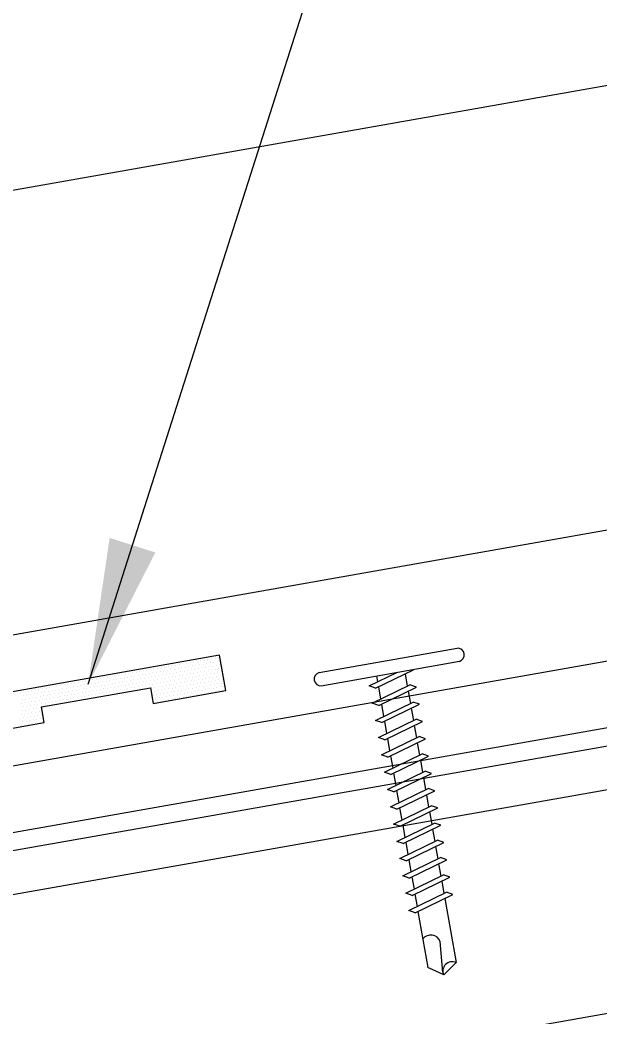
# Model space of a CAD drawing. Header units: inches. Extents: x -33163 to 19162, y -8858 to 30669.
# Drawn here: x -27958.461 to -27956.475, y -484.298 to -480.884 of the extents above; entities that cross this region are included whole.
import ezdxf

# ---------------------------------------------------------------- set-up
doc = ezdxf.new("R2010")
doc.units = ezdxf.units.IN
doc.layers.get('0').update_dxf_attribs({"color": 9, "lineweight": 0})
for name, color, linetype in [('20 - 7.2 PANEL', 5, 'Continuous'), ('FASTENER', 9, 'Continuous'), ('PURLIN', 1, 'Continuous'), ('SEALANT', 11, 'Continuous'), ('STLA', 12, 'Continuous'), ('TAPE', 9, 'Continuous'), ('TRIM', 4, 'Continuous')]:
    doc.layers.add(name, color=color, linetype=linetype)
doc.styles.add('TEXT', font='SIMPLEX.shx', dxfattribs={"width": 0.75, "height": 0.375})
doc.dimstyles.new('DETAIL$7', dxfattribs={"dimscale": 4, "dimtxt": 0.375, "dimasz": 0.125, "dimexe": 0.0625, "dimexo": 0.0625, "dimgap": 0.0625, "dimtad": 1, "dimdec": 4, "dimzin": 3, "dimdsep": 46, "dimlunit": 4, "dimtxsty": 'TEXT', "dimblk": 'ARCHTICK', "dimcen": 0.0625, "dimclrd": 7, "dimclre": 7, "dimclrt": 2, "dimadec": 0, "dimazin": 0, "dimtfac": 0.6, "dimtdec": 4, "dimtmove": 0, "dimatfit": 3, "dimfxl": 1, "dimfrac": 2, "dimtolj": 1, "dimtzin": 0, "dimarcsym": 0})

# ---------------------------------------------------------------- blocks, each defined once
blk = doc.blocks.new('sd3')
at = {"layer": 'FASTENER'}
for p, q in [((-0.24, 0.0822), (0.24, 0.0822)), ((-0.24, 0.0369), (0.24, 0.0369)), ((-0.0784, 0.0079), (0.0229, 0.0369)), ((-0.0582, -0.0035), (0.0798, 0.0359)), ((-0.0484, 0.0369), (-0.0484, 0.0165)), ((-0.0582, -0.0035), (-0.0784, 0.0079)), ((0.0497, 0.0273), (0.0497, -0.0155)), ((-0.0784, -0.0521), (0.0595, -0.0127)), ((-0.0582, -0.0636), (0.0798, -0.0242)), ((-0.0484, -0.0007), (-0.0484, -0.0435)), ((0.0497, -0.0328), (0.0497, -0.0756)), ((0.0798, -0.0242), (0.0595, -0.0127)), ((-0.0582, -0.0636), (-0.0784, -0.0521)), ((-0.0484, -0.0608), (-0.0484, -0.1036)), ((-0.0784, -0.1122), (0.0595, -0.0728)), ((-0.0582, -0.1236), (0.0798, -0.0843)), ((0.0497, -0.0928), (0.0497, -0.1357)), ((0.0798, -0.0843), (0.0595, -0.0728)), ((-0.0582, -0.1236), (-0.0784, -0.1122)), ((-0.0784, -0.1723), (0.0595, -0.1329)), ((-0.0484, -0.1208), (-0.0484, -0.1637)), ((0.0798, -0.1443), (0.0595, -0.1329)), ((-0.0582, -0.1837), (0.0798, -0.1443)), ((0.0497, -0.1529), (0.0497, -0.1958)), ((-0.0582, -0.1837), (-0.0784, -0.1723)), ((-0.0784, -0.2324), (0.0595, -0.193)), ((-0.0582, -0.2438), (0.0798, -0.2044)), ((-0.0484, -0.1809), (-0.0484, -0.2238)), ((0.0798, -0.2044), (0.0595, -0.193)), ((-0.0582, -0.2438), (-0.0784, -0.2324)), ((0.0497, -0.213), (0.0497, -0.2559)), ((-0.0784, -0.2925), (0.0595, -0.2531)), ((-0.0582, -0.3039), (0.0798, -0.2645)), ((-0.0484, -0.241), (-0.0484, -0.2839)), ((0.0497, -0.2731), (0.0497, -0.316)), ((0.0798, -0.2645), (0.0595, -0.2531)), ((-0.0582, -0.3039), (-0.0784, -0.2925)), ((-0.0484, -0.3011), (-0.0484, -0.344)), ((-0.0784, -0.3525), (0.0595, -0.3132)), ((-0.0582, -0.364), (0.0798, -0.3246)), ((0.0497, -0.3332), (0.0497, -0.376)), ((0.0798, -0.3246), (0.0595, -0.3132)), ((-0.0582, -0.364), (-0.0784, -0.3525)), ((-0.0784, -0.4126), (0.0595, -0.3732)), ((-0.0484, -0.3612), (-0.0484, -0.404)), ((0.0798, -0.3847), (0.0595, -0.3732)), ((-0.0582, -0.424), (0.0798, -0.3847)), ((0.0497, -0.3932), (0.0497, -0.4361)), ((-0.0582, -0.424), (-0.0784, -0.4126)), ((-0.0784, -0.4727), (0.0595, -0.4333)), ((-0.0484, -0.4212), (-0.0484, -0.4641)), ((0.0798, -0.4447), (0.0595, -0.4333)), ((-0.0582, -0.4841), (-0.0784, -0.4727)), ((-0.0582, -0.4841), (0.0798, -0.4447)), ((0.0497, -0.4533), (0.0497, -0.4962)), ((-0.0784, -0.5328), (0.0595, -0.4934)), ((-0.0582, -0.5442), (0.0798, -0.5048)), ((-0.0484, -0.4813), (-0.0484, -0.5242)), ((0.0798, -0.5048), (0.0595, -0.4934)), ((-0.0582, -0.5442), (-0.0784, -0.5328)), ((-0.0484, -0.5414), (-0.0484, -0.5843)), ((0.0497, -0.5134), (0.0497, -0.5563)), ((-0.0784, -0.5929), (0.0595, -0.5535)), ((-0.0582, -0.6043), (0.0798, -0.5649)), ((0.0497, -0.5735), (0.0497, -0.6164)), ((0.0798, -0.5649), (0.0595, -0.5535)), ((-0.0582, -0.6043), (-0.0784, -0.5929)), ((-0.0784, -0.653), (0.0595, -0.6136)), ((-0.0484, -0.6015), (-0.0484, -0.6444)), ((0.0798, -0.625), (0.0595, -0.6136)), ((-0.0582, -0.6644), (0.0798, -0.625)), ((0.0497, -0.6336), (0.0497, -0.6764)), ((-0.0582, -0.6644), (-0.0784, -0.653)), ((-0.0784, -0.713), (0.0595, -0.6736)), ((-0.0484, -0.6616), (-0.0484, -0.7044)), ((0.0798, -0.6851), (0.0595, -0.6736)), ((-0.0582, -0.7245), (-0.0784, -0.713)), ((-0.0582, -0.7245), (0.0798, -0.6851)), ((0.0497, -0.6937), (0.0497, -0.7365)), ((-0.0784, -0.7731), (0.0595, -0.7337)), ((-0.0582, -0.7845), (0.0798, -0.7451)), ((-0.0484, -0.7217), (-0.0484, -0.7645)), ((0.0798, -0.7451), (0.0595, -0.7337)), ((-0.0582, -0.7845), (-0.0784, -0.7731)), ((-0.0484, -0.7817), (-0.0484, -0.9769)), ((0.0497, -0.7537), (0.0497, -0.9769)), ((-0.0004, -1.0025), (0.0088, -0.8964)), ((0.0007, -1.0114), (-0.0484, -0.9769)), ((0.0007, -1.0114), (0.0497, -0.9769))]:
    blk.add_line(p, q, dxfattribs=at)
for centre, radius, start, end in [((-0.2381, 0.0595), 0.0227, 94.6639, 265.3361), ((0.2381, 0.0595), 0.0227, 274.6639, 85.3361), ((-0.0255, -0.9032), 0.0349, 11.1445, 130.906), ((0.0316, -1.0032), 0.032, 55.4585, 194.8454)]:
    blk.add_arc(centre, radius, start, end, dxfattribs=at)
blk = doc.blocks.new('*X325')
at = {"color": 0}
for p, q in [((-1.33125, 0.1375), (-1.33125, 0.1375)), ((-1.31875, 0.1375), (-1.31875, 0.1375)), ((-1.30625, 0.1375), (-1.30625, 0.1375)), ((-1.29375, 0.1375), (-1.29375, 0.1375)), ((-1.28125, 0.1375), (-1.28125, 0.1375)), ((-1.26875, 0.1375), (-1.26875, 0.1375)), ((-1.25625, 0.1375), (-1.25625, 0.1375)), ((-1.24375, 0.1375), (-1.24375, 0.1375)), ((-1.23125, 0.1375), (-1.23125, 0.1375)), ((-1.21875, 0.1375), (-1.21875, 0.1375)), ((-1.20625, 0.1375), (-1.20625, 0.1375)), ((-1.19375, 0.1375), (-1.19375, 0.1375)), ((-1.18125, 0.1375), (-1.18125, 0.1375)), ((-1.16875, 0.1375), (-1.16875, 0.1375)), ((-1.15625, 0.1375), (-1.15625, 0.1375)), ((-1.14375, 0.1375), (-1.14375, 0.1375)), ((-1.13125, 0.1375), (-1.13125, 0.1375)), ((-1.11875, 0.1375), (-1.11875, 0.1375)), ((-1.10625, 0.1375), (-1.10625, 0.1375)), ((-1.09375, 0.1375), (-1.09375, 0.1375)), ((-1.08125, 0.1375), (-1.08125, 0.1375)), ((-1.06875, 0.1375), (-1.06875, 0.1375)), ((-1.05625, 0.1375), (-1.05625, 0.1375)), ((-1.04375, 0.1375), (-1.04375, 0.1375)), ((-1.03125, 0.1375), (-1.03125, 0.1375)), ((-1.01875, 0.1375), (-1.01875, 0.1375)), ((-1.00625, 0.1375), (-1.00625, 0.1375)), ((-0.99375, 0.1375), (-0.99375, 0.1375)), ((-0.98125, 0.1375), (-0.98125, 0.1375)), ((-0.96875, 0.1375), (-0.96875, 0.1375)), ((-0.95625, 0.1375), (-0.95625, 0.1375)), ((-0.94375, 0.1375), (-0.94375, 0.1375)), ((-0.93125, 0.1375), (-0.93125, 0.1375)), ((-0.91875, 0.1375), (-0.91875, 0.1375)), ((-0.90625, 0.1375), (-0.90625, 0.1375)), ((-0.89375, 0.1375), (-0.89375, 0.1375)), ((-0.88125, 0.1375), (-0.88125, 0.1375)), ((-0.86875, 0.1375), (-0.86875, 0.1375)), ((-0.85625, 0.1375), (-0.85625, 0.1375)), ((-0.84375, 0.1375), (-0.84375, 0.1375)), ((-0.83125, 0.1375), (-0.83125, 0.1375)), ((-0.81875, 0.1375), (-0.81875, 0.1375)), ((-0.80625, 0.1375), (-0.80625, 0.1375)), ((-0.79375, 0.1375), (-0.79375, 0.1375)), ((-0.78125, 0.1375), (-0.78125, 0.1375)), ((-0.76875, 0.1375), (-0.76875, 0.1375)), ((-0.75625, 0.1375), (-0.75625, 0.1375)), ((-0.74375, 0.1375), (-0.74375, 0.1375)), ((-0.73125, 0.1375), (-0.73125, 0.1375)), ((-0.71875, 0.1375), (-0.71875, 0.1375)), ((-0.70625, 0.1375), (-0.70625, 0.1375)), ((-0.69375, 0.1375), (-0.69375, 0.1375)), ((-0.68125, 0.1375), (-0.68125, 0.1375)), ((-0.66875, 0.1375), (-0.66875, 0.1375)), ((-0.65625, 0.1375), (-0.65625, 0.1375)), ((-0.64375, 0.1375), (-0.64375, 0.1375)), ((-1.33125, 0.1125), (-1.33125, 0.1125)), ((-1.325, 0.125), (-1.325, 0.125)), ((-1.31875, 0.1125), (-1.31875, 0.1125)), ((-1.3125, 0.125), (-1.3125, 0.125)), ((-1.30625, 0.1125), (-1.30625, 0.1125)), ((-1.3, 0.125), (-1.3, 0.125)), ((-1.29375, 0.1125), (-1.29375, 0.1125)), ((-1.2875, 0.125), (-1.2875, 0.125)), ((-1.28125, 0.1125), (-1.28125, 0.1125)), ((-1.275, 0.125), (-1.275, 0.125)), ((-1.26875, 0.1125), (-1.26875, 0.1125)), ((-1.2625, 0.125), (-1.2625, 0.125)), ((-1.25625, 0.1125), (-1.25625, 0.1125)), ((-1.25, 0.125), (-1.25, 0.125)), ((-1.24375, 0.1125), (-1.24375, 0.1125)), ((-1.2375, 0.125), (-1.2375, 0.125)), ((-1.23125, 0.1125), (-1.23125, 0.1125)), ((-1.225, 0.125), (-1.225, 0.125)), ((-1.21875, 0.1125), (-1.21875, 0.1125)), ((-1.2125, 0.125), (-1.2125, 0.125)), ((-1.20625, 0.1125), (-1.20625, 0.1125)), ((-1.2, 0.125), (-1.2, 0.125)), ((-1.19375, 0.1125), (-1.19375, 0.1125)), ((-1.1875, 0.125), (-1.1875, 0.125)), ((-1.18125, 0.1125), (-1.18125, 0.1125)), ((-1.175, 0.125), (-1.175, 0.125)), ((-1.16875, 0.1125), (-1.16875, 0.1125)), ((-1.1625, 0.125), (-1.1625, 0.125)), ((-1.15625, 0.1125), (-1.15625, 0.1125)), ((-1.15, 0.125), (-1.15, 0.125)), ((-1.14375, 0.1125), (-1.14375, 0.1125)), ((-1.1375, 0.125), (-1.1375, 0.125)), ((-1.13125, 0.1125), (-1.13125, 0.1125)), ((-1.125, 0.125), (-1.125, 0.125)), ((-1.11875, 0.1125), (-1.11875, 0.1125)), ((-1.1125, 0.125), (-1.1125, 0.125)), ((-1.10625, 0.1125), (-1.10625, 0.1125)), ((-1.1, 0.125), (-1.1, 0.125)), ((-1.09375, 0.1125), (-1.09375, 0.1125)), ((-1.0875, 0.125), (-1.0875, 0.125)), ((-1.08125, 0.1125), (-1.08125, 0.1125)), ((-1.075, 0.125), (-1.075, 0.125)), ((-1.06875, 0.1125), (-1.06875, 0.1125)), ((-1.0625, 0.125), (-1.0625, 0.125)), ((-1.05625, 0.1125), (-1.05625, 0.1125)), ((-1.05, 0.125), (-1.05, 0.125)), ((-1.04375, 0.1125), (-1.04375, 0.1125)), ((-1.0375, 0.125), (-1.0375, 0.125)), ((-1.03125, 0.1125), (-1.03125, 0.1125)), ((-1.025, 0.125), (-1.025, 0.125)), ((-1.01875, 0.1125), (-1.01875, 0.1125)), ((-1.0125, 0.125), (-1.0125, 0.125)), ((-1.00625, 0.1125), (-1.00625, 0.1125)), ((-1, 0.125), (-1, 0.125)), ((-0.99375, 0.1125), (-0.99375, 0.1125)), ((-0.9875, 0.125), (-0.9875, 0.125)), ((-0.98125, 0.1125), (-0.98125, 0.1125)), ((-0.975, 0.125), (-0.975, 0.125)), ((-0.96875, 0.1125), (-0.96875, 0.1125)), ((-0.9625, 0.125), (-0.9625, 0.125)), ((-0.95625, 0.1125), (-0.95625, 0.1125)), ((-0.95, 0.125), (-0.95, 0.125)), ((-0.94375, 0.1125), (-0.94375, 0.1125)), ((-0.9375, 0.125), (-0.9375, 0.125)), ((-0.93125, 0.1125), (-0.93125, 0.1125)), ((-0.925, 0.125), (-0.925, 0.125)), ((-0.91875, 0.1125), (-0.91875, 0.1125)), ((-0.9125, 0.125), (-0.9125, 0.125)), ((-0.90625, 0.1125), (-0.90625, 0.1125)), ((-0.9, 0.125), (-0.9, 0.125)), ((-0.89375, 0.1125), (-0.89375, 0.1125)), ((-0.8875, 0.125), (-0.8875, 0.125)), ((-0.88125, 0.1125), (-0.88125, 0.1125)), ((-0.875, 0.125), (-0.875, 0.125)), ((-0.86875, 0.1125), (-0.86875, 0.1125)), ((-0.8625, 0.125), (-0.8625, 0.125)), ((-0.85625, 0.1125), (-0.85625, 0.1125)), ((-0.85, 0.125), (-0.85, 0.125)), ((-0.84375, 0.1125), (-0.84375, 0.1125)), ((-0.8375, 0.125), (-0.8375, 0.125)), ((-0.83125, 0.1125), (-0.83125, 0.1125)), ((-0.825, 0.125), (-0.825, 0.125)), ((-0.81875, 0.1125), (-0.81875, 0.1125)), ((-0.8125, 0.125), (-0.8125, 0.125)), ((-0.80625, 0.1125), (-0.80625, 0.1125)), ((-0.8, 0.125), (-0.8, 0.125)), ((-0.79375, 0.1125), (-0.79375, 0.1125)), ((-0.7875, 0.125), (-0.7875, 0.125)), ((-0.78125, 0.1125), (-0.78125, 0.1125)), ((-0.775, 0.125), (-0.775, 0.125)), ((-0.76875, 0.1125), (-0.76875, 0.1125)), ((-0.7625, 0.125), (-0.7625, 0.125)), ((-0.75625, 0.1125), (-0.75625, 0.1125)), ((-0.75, 0.125), (-0.75, 0.125)), ((-0.74375, 0.1125), (-0.74375, 0.1125)), ((-0.7375, 0.125), (-0.7375, 0.125)), ((-0.73125, 0.1125), (-0.73125, 0.1125)), ((-0.725, 0.125), (-0.725, 0.125)), ((-0.71875, 0.1125), (-0.71875, 0.1125)), ((-0.7125, 0.125), (-0.7125, 0.125)), ((-0.70625, 0.1125), (-0.70625, 0.1125)), ((-0.7, 0.125), (-0.7, 0.125)), ((-0.69375, 0.1125), (-0.69375, 0.1125)), ((-0.6875, 0.125), (-0.6875, 0.125)), ((-0.68125, 0.1125), (-0.68125, 0.1125)), ((-0.675, 0.125), (-0.675, 0.125)), ((-0.66875, 0.1125), (-0.66875, 0.1125)), ((-0.6625, 0.125), (-0.6625, 0.125)), ((-0.65625, 0.1125), (-0.65625, 0.1125)), ((-0.65, 0.125), (-0.65, 0.125)), ((-0.64375, 0.1125), (-0.64375, 0.1125)), ((-1.33125, 0.0875), (-1.33125, 0.0875)), ((-1.325, 0.1), (-1.325, 0.1)), ((-1.325, 0.075), (-1.325, 0.075)), ((-1.31875, 0.0875), (-1.31875, 0.0875)), ((-1.3125, 0.1), (-1.3125, 0.1)), ((-1.3125, 0.075), (-1.3125, 0.075)), ((-1.30625, 0.0875), (-1.30625, 0.0875)), ((-1.3, 0.1), (-1.3, 0.1)), ((-1.3, 0.075), (-1.3, 0.075)), ((-1.29375, 0.0875), (-1.29375, 0.0875)), ((-1.2875, 0.1), (-1.2875, 0.1)), ((-1.2875, 0.075), (-1.2875, 0.075)), ((-1.28125, 0.0875), (-1.28125, 0.0875)), ((-1.275, 0.1), (-1.275, 0.1)), ((-1.275, 0.075), (-1.275, 0.075)), ((-1.26875, 0.0875), (-1.26875, 0.0875)), ((-1.2625, 0.1), (-1.2625, 0.1)), ((-1.2625, 0.075), (-1.2625, 0.075)), ((-1.25625, 0.0875), (-1.25625, 0.0875)), ((-1.25, 0.1), (-1.25, 0.1)), ((-1.25, 0.075), (-1.25, 0.075)), ((-1.24375, 0.0875), (-1.24375, 0.0875)), ((-1.2375, 0.1), (-1.2375, 0.1)), ((-1.2375, 0.075), (-1.2375, 0.075)), ((-1.23125, 0.0875), (-1.23125, 0.0875)), ((-1.225, 0.1), (-1.225, 0.1)), ((-1.225, 0.075), (-1.225, 0.075)), ((-1.21875, 0.0875), (-1.21875, 0.0875)), ((-1.2125, 0.1), (-1.2125, 0.1)), ((-1.2125, 0.075), (-1.2125, 0.075)), ((-1.20625, 0.0875), (-1.20625, 0.0875)), ((-1.2, 0.1), (-1.2, 0.1)), ((-1.2, 0.075), (-1.2, 0.075)), ((-1.19375, 0.0875), (-1.19375, 0.0875)), ((-1.1875, 0.1), (-1.1875, 0.1)), ((-1.1875, 0.075), (-1.1875, 0.075)), ((-1.18125, 0.0875), (-1.18125, 0.0875)), ((-1.175, 0.1), (-1.175, 0.1)), ((-1.175, 0.075), (-1.175, 0.075)), ((-1.16875, 0.0875), (-1.16875, 0.0875)), ((-1.1625, 0.1), (-1.1625, 0.1)), ((-1.1625, 0.075), (-1.1625, 0.075)), ((-1.15625, 0.0875), (-1.15625, 0.0875)), ((-1.15, 0.1), (-1.15, 0.1)), ((-1.15, 0.075), (-1.15, 0.075)), ((-1.14375, 0.0875), (-1.14375, 0.0875)), ((-1.1375, 0.1), (-1.1375, 0.1)), ((-1.1375, 0.075), (-1.1375, 0.075)), ((-1.13125, 0.0875), (-1.13125, 0.0875)), ((-1.125, 0.1), (-1.125, 0.1)), ((-1.125, 0.075), (-1.125, 0.075)), ((-1.11875, 0.0875), (-1.11875, 0.0875)), ((-1.1125, 0.1), (-1.1125, 0.1)), ((-1.1125, 0.075), (-1.1125, 0.075)), ((-1.10625, 0.0875), (-1.10625, 0.0875)), ((-1.1, 0.1), (-1.1, 0.1)), ((-1.1, 0.075), (-1.1, 0.075)), ((-1.09375, 0.0875), (-1.09375, 0.0875)), ((-1.0875, 0.1), (-1.0875, 0.1)), ((-1.0875, 0.075), (-1.0875, 0.075)), ((-1.08125, 0.0875), (-1.08125, 0.0875)), ((-1.075, 0.1), (-1.075, 0.1)), ((-1.06875, 0.0875), (-1.06875, 0.0875)), ((-1.0625, 0.1), (-1.0625, 0.1)), ((-1.05625, 0.0875), (-1.05625, 0.0875)), ((-1.05, 0.1), (-1.05, 0.1)), ((-1.04375, 0.0875), (-1.04375, 0.0875)), ((-1.0375, 0.1), (-1.0375, 0.1)), ((-1.03125, 0.0875), (-1.03125, 0.0875)), ((-1.025, 0.1), (-1.025, 0.1)), ((-1.01875, 0.0875), (-1.01875, 0.0875)), ((-1.0125, 0.1), (-1.0125, 0.1)), ((-1.00625, 0.0875), (-1.00625, 0.0875)), ((-1, 0.1), (-1, 0.1)), ((-0.99375, 0.0875), (-0.99375, 0.0875)), ((-0.9875, 0.1), (-0.9875, 0.1)), ((-0.98125, 0.0875), (-0.98125, 0.0875)), ((-0.975, 0.1), (-0.975, 0.1)), ((-0.96875, 0.0875), (-0.96875, 0.0875)), ((-0.9625, 0.1), (-0.9625, 0.1)), ((-0.95625, 0.0875), (-0.95625, 0.0875)), ((-0.95, 0.1), (-0.95, 0.1)), ((-0.94375, 0.0875), (-0.94375, 0.0875)), ((-0.9375, 0.1), (-0.9375, 0.1)), ((-0.93125, 0.0875), (-0.93125, 0.0875)), ((-0.925, 0.1), (-0.925, 0.1)), ((-0.91875, 0.0875), (-0.91875, 0.0875)), ((-0.9125, 0.1), (-0.9125, 0.1)), ((-0.90625, 0.0875), (-0.90625, 0.0875)), ((-0.9, 0.1), (-0.9, 0.1)), ((-0.89375, 0.0875), (-0.89375, 0.0875)), ((-0.8875, 0.1), (-0.8875, 0.1)), ((-0.88125, 0.0875), (-0.88125, 0.0875)), ((-0.875, 0.1), (-0.875, 0.1)), ((-0.86875, 0.0875), (-0.86875, 0.0875)), ((-0.8625, 0.1), (-0.8625, 0.1)), ((-0.85625, 0.0875), (-0.85625, 0.0875)), ((-0.85, 0.1), (-0.85, 0.1)), ((-0.84375, 0.0875), (-0.84375, 0.0875)), ((-0.8375, 0.1), (-0.8375, 0.1)), ((-0.83125, 0.0875), (-0.83125, 0.0875)), ((-0.825, 0.1), (-0.825, 0.1)), ((-0.81875, 0.0875), (-0.81875, 0.0875)), ((-0.8125, 0.1), (-0.8125, 0.1)), ((-0.80625, 0.0875), (-0.80625, 0.0875)), ((-0.8, 0.1), (-0.8, 0.1)), ((-0.79375, 0.0875), (-0.79375, 0.0875)), ((-0.7875, 0.1), (-0.7875, 0.1)), ((-0.78125, 0.0875), (-0.78125, 0.0875)), ((-0.775, 0.1), (-0.775, 0.1)), ((-0.76875, 0.0875), (-0.76875, 0.0875)), ((-0.7625, 0.1), (-0.7625, 0.1)), ((-0.75625, 0.0875), (-0.75625, 0.0875)), ((-0.75, 0.1), (-0.75, 0.1)), ((-0.74375, 0.0875), (-0.74375, 0.0875)), ((-0.7375, 0.1), (-0.7375, 0.1)), ((-0.73125, 0.0875), (-0.73125, 0.0875)), ((-0.725, 0.1), (-0.725, 0.1)), ((-0.71875, 0.0875), (-0.71875, 0.0875)), ((-0.7125, 0.1), (-0.7125, 0.1)), ((-0.70625, 0.0875), (-0.70625, 0.0875)), ((-0.7, 0.1), (-0.7, 0.1)), ((-0.7, 0.075), (-0.7, 0.075)), ((-0.69375, 0.0875), (-0.69375, 0.0875)), ((-0.6875, 0.1), (-0.6875, 0.1)), ((-0.6875, 0.075), (-0.6875, 0.075)), ((-0.68125, 0.0875), (-0.68125, 0.0875)), ((-0.675, 0.1), (-0.675, 0.1)), ((-0.675, 0.075), (-0.675, 0.075)), ((-0.66875, 0.0875), (-0.66875, 0.0875)), ((-0.6625, 0.1), (-0.6625, 0.1)), ((-0.6625, 0.075), (-0.6625, 0.075)), ((-0.65625, 0.0875), (-0.65625, 0.0875)), ((-0.65, 0.1), (-0.65, 0.1)), ((-0.65, 0.075), (-0.65, 0.075)), ((-0.64375, 0.0875), (-0.64375, 0.0875)), ((-0.6375, 0.1), (-0.6375, 0.1)), ((-0.6375, 0.075), (-0.6375, 0.075)), ((-1.33125, 0.0625), (-1.33125, 0.0625)), ((-1.33125, 0.0375), (-1.33125, 0.0375)), ((-1.325, 0.05), (-1.325, 0.05)), ((-1.31875, 0.0625), (-1.31875, 0.0625)), ((-1.31875, 0.0375), (-1.31875, 0.0375)), ((-1.3125, 0.05), (-1.3125, 0.05)), ((-1.30625, 0.0625), (-1.30625, 0.0625)), ((-1.30625, 0.0375), (-1.30625, 0.0375)), ((-1.3, 0.05), (-1.3, 0.05)), ((-1.29375, 0.0625), (-1.29375, 0.0625)), ((-1.29375, 0.0375), (-1.29375, 0.0375)), ((-1.2875, 0.05), (-1.2875, 0.05)), ((-1.28125, 0.0625), (-1.28125, 0.0625)), ((-1.28125, 0.0375), (-1.28125, 0.0375)), ((-1.275, 0.05), (-1.275, 0.05)), ((-1.26875, 0.0625), (-1.26875, 0.0625)), ((-1.26875, 0.0375), (-1.26875, 0.0375)), ((-1.2625, 0.05), (-1.2625, 0.05)), ((-1.25625, 0.0625), (-1.25625, 0.0625)), ((-1.25625, 0.0375), (-1.25625, 0.0375)), ((-1.25, 0.05), (-1.25, 0.05)), ((-1.24375, 0.0625), (-1.24375, 0.0625)), ((-1.24375, 0.0375), (-1.24375, 0.0375)), ((-1.2375, 0.05), (-1.2375, 0.05)), ((-1.23125, 0.0625), (-1.23125, 0.0625)), ((-1.23125, 0.0375), (-1.23125, 0.0375)), ((-1.225, 0.05), (-1.225, 0.05)), ((-1.21875, 0.0625), (-1.21875, 0.0625)), ((-1.21875, 0.0375), (-1.21875, 0.0375)), ((-1.2125, 0.05), (-1.2125, 0.05)), ((-1.20625, 0.0625), (-1.20625, 0.0625)), ((-1.20625, 0.0375), (-1.20625, 0.0375)), ((-1.2, 0.05), (-1.2, 0.05)), ((-1.19375, 0.0625), (-1.19375, 0.0625)), ((-1.19375, 0.0375), (-1.19375, 0.0375)), ((-1.1875, 0.05), (-1.1875, 0.05)), ((-1.18125, 0.0625), (-1.18125, 0.0625)), ((-1.18125, 0.0375), (-1.18125, 0.0375)), ((-1.175, 0.05), (-1.175, 0.05)), ((-1.16875, 0.0625), (-1.16875, 0.0625)), ((-1.16875, 0.0375), (-1.16875, 0.0375)), ((-1.1625, 0.05), (-1.1625, 0.05)), ((-1.15625, 0.0625), (-1.15625, 0.0625)), ((-1.15625, 0.0375), (-1.15625, 0.0375)), ((-1.15, 0.05), (-1.15, 0.05)), ((-1.14375, 0.0625), (-1.14375, 0.0625)), ((-1.14375, 0.0375), (-1.14375, 0.0375)), ((-1.1375, 0.05), (-1.1375, 0.05)), ((-1.13125, 0.0625), (-1.13125, 0.0625)), ((-1.13125, 0.0375), (-1.13125, 0.0375)), ((-1.125, 0.05), (-1.125, 0.05)), ((-1.11875, 0.0625), (-1.11875, 0.0625)), ((-1.11875, 0.0375), (-1.11875, 0.0375)), ((-1.1125, 0.05), (-1.1125, 0.05)), ((-1.10625, 0.0625), (-1.10625, 0.0625)), ((-1.10625, 0.0375), (-1.10625, 0.0375)), ((-1.1, 0.05), (-1.1, 0.05)), ((-1.09375, 0.0625), (-1.09375, 0.0625)), ((-1.09375, 0.0375), (-1.09375, 0.0375)), ((-1.0875, 0.05), (-1.0875, 0.05)), ((-0.7, 0.05), (-0.7, 0.05)), ((-0.69375, 0.0625), (-0.69375, 0.0625)), ((-0.69375, 0.0375), (-0.69375, 0.0375)), ((-0.6875, 0.05), (-0.6875, 0.05)), ((-0.68125, 0.0625), (-0.68125, 0.0625)), ((-0.68125, 0.0375), (-0.68125, 0.0375)), ((-0.675, 0.05), (-0.675, 0.05)), ((-0.66875, 0.0625), (-0.66875, 0.0625)), ((-0.66875, 0.0375), (-0.66875, 0.0375)), ((-0.6625, 0.05), (-0.6625, 0.05)), ((-0.65625, 0.0625), (-0.65625, 0.0625)), ((-0.65625, 0.0375), (-0.65625, 0.0375)), ((-0.65, 0.05), (-0.65, 0.05)), ((-0.64375, 0.0625), (-0.64375, 0.0625)), ((-0.64375, 0.0375), (-0.64375, 0.0375)), ((-0.6375, 0.05), (-0.6375, 0.05)), ((-0.63125, 0.0625), (-0.63125, 0.0625)), ((-0.63125, 0.0375), (-0.63125, 0.0375)), ((-0.625, 0.05), (-0.625, 0.05)), ((-1.325, 0.025), (-1.325, 0.025)), ((-1.3125, 0.025), (-1.3125, 0.025)), ((-1.3, 0.025), (-1.3, 0.025)), ((-1.2875, 0.025), (-1.2875, 0.025)), ((-1.275, 0.025), (-1.275, 0.025)), ((-1.2625, 0.025), (-1.2625, 0.025)), ((-1.25, 0.025), (-1.25, 0.025)), ((-1.2375, 0.025), (-1.2375, 0.025)), ((-1.225, 0.025), (-1.225, 0.025)), ((-1.2125, 0.025), (-1.2125, 0.025)), ((-1.2, 0.025), (-1.2, 0.025)), ((-1.1875, 0.025), (-1.1875, 0.025)), ((-1.175, 0.025), (-1.175, 0.025)), ((-1.1625, 0.025), (-1.1625, 0.025)), ((-1.15, 0.025), (-1.15, 0.025)), ((-1.1375, 0.025), (-1.1375, 0.025)), ((-1.125, 0.025), (-1.125, 0.025)), ((-1.1125, 0.025), (-1.1125, 0.025)), ((-1.1, 0.025), (-1.1, 0.025)), ((-1.0875, 0.025), (-1.0875, 0.025)), ((-0.7, 0.025), (-0.7, 0.025)), ((-0.6875, 0.025), (-0.6875, 0.025)), ((-0.675, 0.025), (-0.675, 0.025)), ((-0.6625, 0.025), (-0.6625, 0.025)), ((-0.65, 0.025), (-0.65, 0.025)), ((-0.6375, 0.025), (-0.6375, 0.025)), ((-0.625, 0.025), (-0.625, 0.025))]:
    blk.add_line(p, q, dxfattribs=at)
blk = doc.blocks.new('TBTS')
at = {"color": 9}
blk.add_lwpolyline([(0.4327, 0.022), (0.1801, 0.022), (0.1801, 0.0766), (-0.1987, 0.0766), (-0.1987, 0.022), (-0.4513, 0.022), (-0.7039, 0.022), (-0.7039, 0.0766), (-1.0828, 0.0766), (-1.0828, 0.022), (-1.3353, 0.022), (-1.3353, 0.1448), (-0.4513, 0.1448), (0.4327, 0.1448), (1.3168, 0.1448), (1.3168, 0.022), (1.0642, 0.022), (1.0642, 0.0766), (0.6853, 0.0766), (0.6853, 0.022)], close=True, dxfattribs=at)
at = {"layer": 'TAPE', "color": 251}
blk.add_blockref('*X325', (0, 0), dxfattribs=at)
blk = doc.blocks.new('_ArchTick')
at = {"color": 0, "linetype": 'ByBlock', "const_width": 0.15}
blk.add_lwpolyline([(-0.5, -0.5), (0.5, 0.5)], dxfattribs=at)

msp = doc.modelspace()

# ---------------------------------------------------------------- linework, layer by layer
at = {"layer": '20 - 7.2 PANEL'}
for p, q in [((-27960.76275, -481.86816), (-27947.3136, -479.49671)), ((-27960.50227, -483.34537), (-27947.06673, -480.97632))]:
    msp.add_line(p, q, dxfattribs=at)
at = {"layer": 'PURLIN'}
for p, q in [((-27966.45428, -485.28385), (-27946.9147, -481.83849)), ((-27966.45428, -486.04921), (-27946.78382, -482.58077))]:
    msp.add_line(p, q, dxfattribs=at)
at = {"layer": 'STLA'}
for p, q in [((-27966.45428, -485.07117), (-27952.66697, -482.6401)), ((-27952.71767, -482.7125), (-27966.45428, -485.13464))]:
    msp.add_line(p, q, dxfattribs=at)
at = {"layer": 'TRIM'}
msp.add_line((-27965.68891, -484.70809), (-27954.85603, -482.79796), dxfattribs=at)

# ---------------------------------------------------------------- block references
at = {"layer": 'FASTENER', "rotation": 10.00000000000012}
msp.add_blockref('sd3', (-27957.1863, -483.15843), dxfattribs=at)
at = {"layer": 'SEALANT', "xscale": -1, "rotation": 10.00000000000012}
msp.add_blockref('TBTS', (-27959.06743, -483.43417), dxfattribs=at)

# ---------------------------------------------------------------- leaders
for points in [[(-27959.36496, -481.65553), (-27957.68174, -476.85064), (-27956.50155, -476.85064)], [(-27958.22743, -483.15912), (-27956.76223, -478.56422), (-27956.47615, -478.56422)]]:
    msp.add_leader(points, dimstyle='DETAIL$7')

doc.saveas('drawing.dxf')
